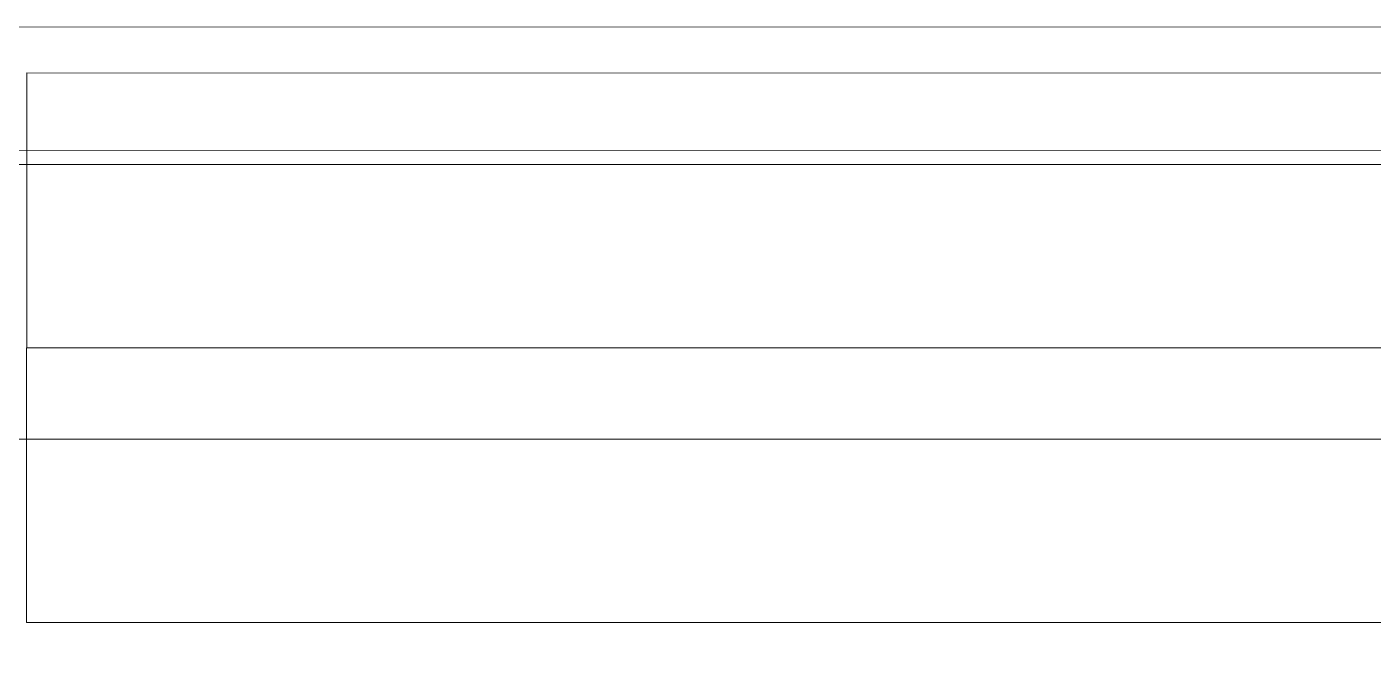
# Model space of a CAD drawing. Header units: millimetres. Extents: x -159872 to 386485, y -250577 to 158966.
# Drawn here: x 156653.7 to 156800.6, y 10440 to 10510.1 of the extents above; entities that cross this region are included whole.
import ezdxf

# ---------------------------------------------------------------- set-up
doc = ezdxf.new("R2010")
doc.units = ezdxf.units.MM
for name, color, linetype, lineweight in [('LDS-equipment-kitchen equipment', 3, 'Continuous', 13), ('WS-Fabs', 252, 'Continuous', 13), ('WS-FRAME HIDDEN', 68, 'Continuous', 5)]:
    doc.layers.add(name, color=color, linetype=linetype, lineweight=lineweight)

# ---------------------------------------------------------------- blocks, each defined once
blk = doc.blocks.new('Group-360')
at = {"layer": 'LDS-equipment-kitchen equipment'}
for points in [[(95980.2, 46932.54, 0), (95980.2, 46962.54, 0), (96745.24, 46962.53, 0), (96745.24, 46932.54, 0), (95980.2, 46932.54, 0)], [(95980.17, 46902.54, 0), (95980.17, 46932.54, 0), (96745.2, 46932.53, 0), (96745.2, 46902.54, 0), (95980.17, 46902.54, 0)]]:
    blk.add_polyline3d(points, dxfattribs=at)
blk = doc.blocks.new('A$C7a11c87d')
at = {"layer": 'WS-Fabs', "color": 7, "lineweight": 5}
for points in [[(2706.61, 350.18, 0), (2706.59, 20.18, 0)], [(2691.59, 15.18, 0), (2691.61, 350.18, 0)], [(2691.61, 350.18, 0), (2693.11, 350.18, 0), (2693.09, 15.18, 0), (2691.59, 15.18, 0), (2691.61, 350.18, 0)]]:
    blk.add_polyline3d(points, dxfattribs=at)
at = {"layer": 'WS-FRAME HIDDEN', "color": 7, "lineweight": 5}
for points in [[(2631.6, 45.18, 0), (2661.6, 45.18, 0), (2661.61, 365.18, 0), (2631.61, 365.18, 0), (2631.6, 45.18, 0)], [(2691.61, 320.18, 0), (2661.61, 320.18, 0), (2661.6, 45.18, 0), (2691.6, 45.18, 0), (2691.61, 320.18, 0)]]:
    blk.add_polyline3d(points, dxfattribs=at)
blk = doc.blocks.new('Group-410')
at = {"layer": 'LDS-equipment-kitchen equipment'}
blk.add_blockref('Group-360', (0, 0), dxfattribs=at)
at = {"layer": 'LDS-equipment-kitchen equipment', "rotation": 89.9999999946682}
blk.add_blockref('A$C7a11c87d', (96280.3, 44260.95), dxfattribs=at)

msp = doc.modelspace()

# ---------------------------------------------------------------- block references
at = {"layer": 'LDS-equipment-kitchen equipment', "color": 7}
msp.add_blockref('Group-410', (60673.51323, -36457.51522), dxfattribs=at)

doc.saveas('drawing.dxf')
